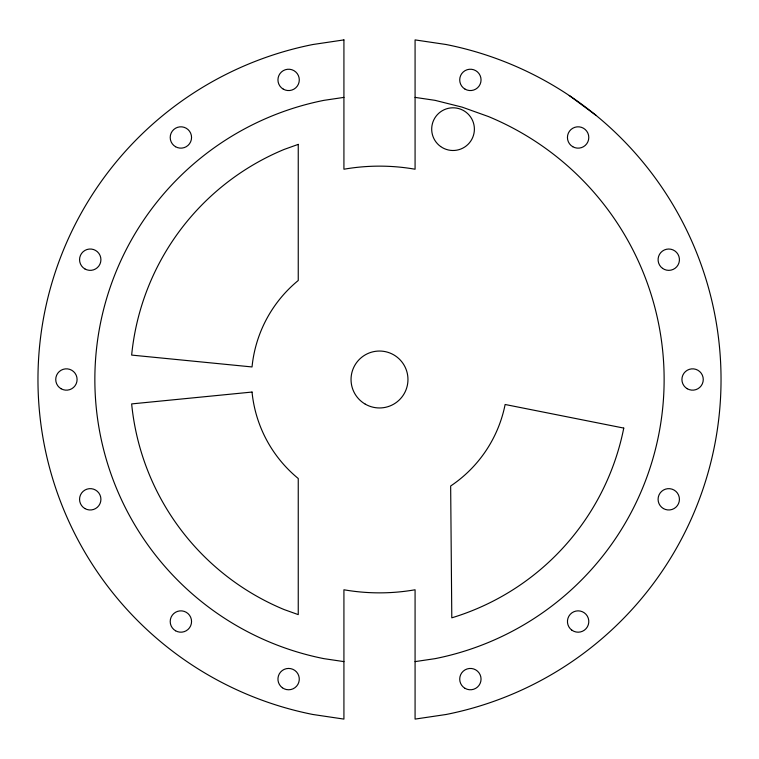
<?xml version="1.0" encoding="UTF-8"?>
<svg xmlns="http://www.w3.org/2000/svg" width="759" height="759" viewBox="0 0 759 759"><rect width="100%" height="100%" fill="white"/><g stroke="black" fill="none" stroke-linecap="round" stroke-linejoin="round"><path stroke-width="1.14" d="M343.922 97.389L323.97 100.34A284.625 284.625 0 0 0 323.97 658.66L343.922 661.611M415.078 661.611L435.03 658.66A284.625 284.625 0 0 0 488.426 116.544L462.127 107.133L435.03 100.34L415.078 97.389M569.259 95.511L596.176 115.482M298.249 144.381L284.198 149.409A249.047 249.047 0 0 0 131.649 355.089L252.035 366.948A128.081 128.081 0 0 1 298.249 280.488L298.249 144.381M343.922 39.904L312.869 44.515A341.55 341.55 0 0 0 312.869 714.485L343.922 719.096L343.922 589.771C367.403 593.889 391.597 593.889 415.078 589.771L415.078 719.096L446.131 714.485A341.55 341.55 0 0 0 446.131 44.515L415.078 39.904L415.078 169.229C391.597 165.111 367.403 165.111 343.922 169.229L343.922 39.904M252.035 392.052L131.649 403.911A249.047 249.047 0 0 0 284.198 609.591L298.249 614.619L298.249 478.512A128.081 128.081 0 0 1 252.035 392.052M623.765 428.085L505.124 404.49A128.081 128.081 0 0 1 450.656 485.997L451.795 617.826A249.047 249.047 0 0 0 623.765 428.085M282.395 687.777A10.673 10.673 0 0 0 299.236 680.149A10.673 10.673 0 0 0 284.208 669.381A10.673 10.673 0 0 0 282.395 687.777M175.547 630.767A10.673 10.673 0 0 0 191.553 621.517A10.673 10.673 0 0 0 175.547 612.276A10.673 10.673 0 0 0 175.547 630.767M84.904 508.558A10.673 10.673 0 0 0 100.919 499.318A10.673 10.673 0 0 0 84.904 490.067A10.673 10.673 0 0 0 84.904 508.558M61.071 388.741A10.673 10.673 0 0 0 77.086 379.5A10.673 10.673 0 0 0 61.071 370.259A10.673 10.673 0 0 0 61.071 388.741M84.904 268.933A10.673 10.673 0 0 0 100.919 259.682A10.673 10.673 0 0 0 84.904 250.442A10.673 10.673 0 0 0 84.904 268.933M175.547 146.724A10.673 10.673 0 0 0 191.553 137.483A10.673 10.673 0 0 0 175.547 128.233A10.673 10.673 0 0 0 175.547 146.724M283.278 89.135A10.673 10.673 0 0 0 299.293 79.894A10.673 10.673 0 0 0 283.278 70.653A10.673 10.673 0 0 0 283.278 89.135M465.049 89.135A10.673 10.673 0 0 0 481.054 79.894A10.673 10.673 0 0 0 465.049 70.653A10.673 10.673 0 0 0 465.049 89.135M572.779 146.724A10.673 10.673 0 0 0 588.794 137.483A10.673 10.673 0 0 0 572.779 128.233A10.673 10.673 0 0 0 572.779 146.724M662.541 268.363A10.673 10.673 0 0 0 679.381 260.735A10.673 10.673 0 0 0 664.353 249.967A10.673 10.673 0 0 0 662.541 268.363M687.256 388.741A10.673 10.673 0 0 0 703.261 379.5A10.673 10.673 0 0 0 687.256 370.259A10.673 10.673 0 0 0 687.256 388.741M663.423 508.558A10.673 10.673 0 0 0 679.428 499.318A10.673 10.673 0 0 0 663.423 490.067A10.673 10.673 0 0 0 663.423 508.558M571.906 630.198A10.673 10.673 0 0 0 588.747 622.57A10.673 10.673 0 0 0 573.719 611.801A10.673 10.673 0 0 0 571.906 630.198M465.049 688.347A10.673 10.673 0 0 0 481.054 679.106A10.673 10.673 0 0 0 465.049 669.865A10.673 10.673 0 0 0 465.049 688.347M365.269 404.149A28.462 28.462 0 0 0 407.962 379.5A28.462 28.462 0 0 0 365.269 354.851A28.462 28.462 0 0 0 365.269 404.149M440.637 146.525A21.347 21.347 0 0 0 474.29 131.212A21.347 21.347 0 0 0 444.195 109.723A21.347 21.347 0 0 0 440.637 146.525"/></g></svg>
